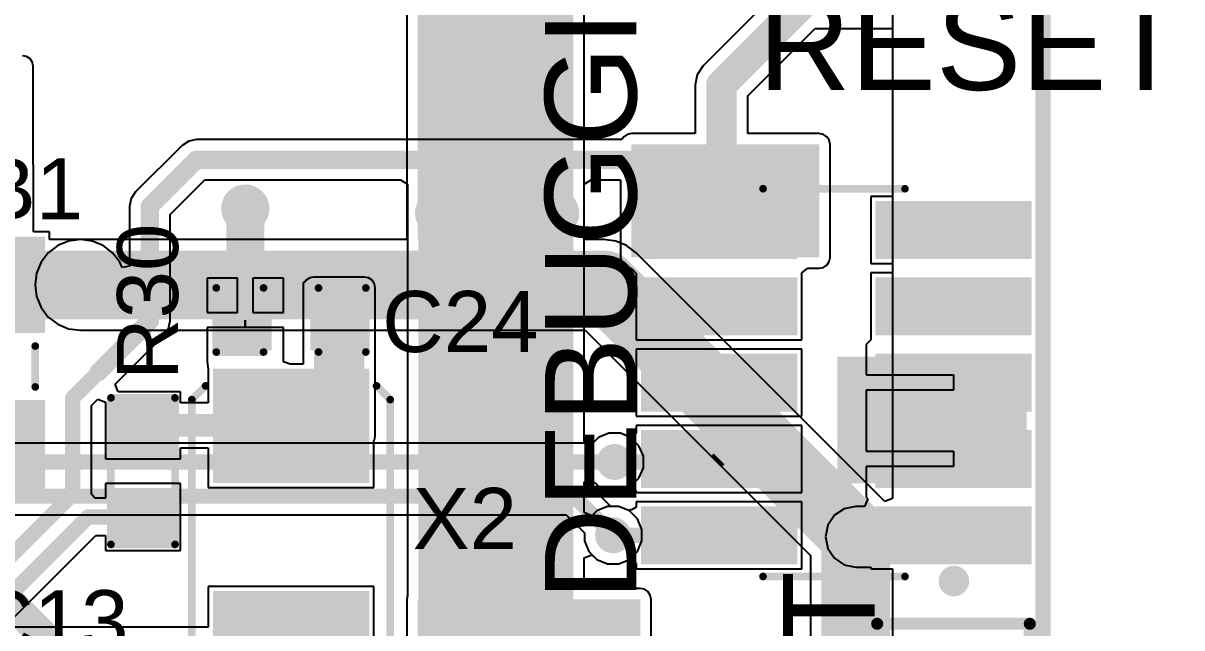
# Model space of a CAD drawing. Header units: millimetres. Extents: x -0.21 to 3.18, y -0.07 to 2.49.
# Drawn here: x 2.423 to 3.182, y 1.318 to 1.714 of the extents above; entities that cross this region are included whole.
import ezdxf

# ---------------------------------------------------------------- set-up
doc = ezdxf.new("R2010")
doc.units = ezdxf.units.MM
doc.header["$MEASUREMENT"] = 0
for name, color, linetype in [('BottomLayer', 5, 'Continuous'), ('BottomSolder', 6, 'Continuous'), ('Mechanical2', 216, 'Continuous'), ('MultiLayer', 9, 'Continuous'), ('PadHoleLayer', 156, 'Continuous'), ('TopLayer', 1, 'Continuous'), ('TopOverlay', 2, 'Continuous'), ('TopPaste', 8, 'Continuous'), ('TopSolder', 216, 'Continuous'), ('ViaHoleLayer', 16, 'Continuous')]:
    doc.layers.add(name, color=color, linetype=linetype)
doc.styles.add('Arial', font='', dxfattribs={"height": 0.2})
doc.styles.get('Arial').set_extended_font_data('Arial')

# ---------------------------------------------------------------- blocks, each defined once
blk = doc.blocks.new('SMD5032_2P_13')
at = {"layer": 'TopLayer'}
for points in [[(-0.1063, 0.04724), (-0.03937, 0.04724), (-0.03937, -0.04724), (-0.1063, -0.04724)], [(0.03937, 0.04724), (0.1063, 0.04724), (0.1063, -0.04724), (0.03937, -0.04724)]]:
    blk.add_hatch(color=1, dxfattribs=at).paths.add_polyline_path(points)
at = {"layer": 'TopPaste'}
for points in [[(-0.1063, 0.04724), (-0.03937, 0.04724), (-0.03937, -0.04724), (-0.1063, -0.04724)], [(0.03937, 0.04724), (0.1063, 0.04724), (0.1063, -0.04724), (0.03937, -0.04724)]]:
    blk.add_hatch(color=8, dxfattribs=at).paths.add_polyline_path(points)
at = {"layer": 'TopSolder'}
for points in [[(-0.1103, 0.05124), (-0.03537, 0.05124), (-0.03537, -0.05124), (-0.1103, -0.05124)], [(0.03537, 0.05124), (0.1103, 0.05124), (0.1103, -0.05124), (0.03537, -0.05124)]]:
    blk.add_hatch(color=216, dxfattribs=at).paths.add_polyline_path(points)
at = {"layer": 'TopOverlay', "const_width": 0.005}
for points in [[(-0.099, 0.056), (-0.09, 0.065)], [(0.09, 0.065), (-0.09, 0.065)], [(0.099, 0.056), (0.09, 0.065)], [(-0.09, -0.065), (-0.099, -0.056)], [(0.09, -0.065), (0.099, -0.056)], [(0.09, -0.065), (-0.09, -0.065)]]:
    blk.add_lwpolyline(points, dxfattribs=at)
at = {"layer": 'TopOverlay', "const_width": 0.0025}
for points in [[(-0.09125, 0.065, 1), (-0.08875, 0.065, 1)], [(-0.09125, 0.065, 1), (-0.08875, 0.065, 1)], [(0.08875, 0.065, 1), (0.09125, 0.065, 1)], [(0.08875, 0.065, 1), (0.09125, 0.065, 1)], [(-0.10025, 0.056, 1), (-0.09775, 0.056, 1)], [(0.09775, 0.056, 1), (0.10025, 0.056, 1)], [(-0.10025, -0.056, 1), (-0.09775, -0.056, 1)], [(0.09775, -0.056, 1), (0.10025, -0.056, 1)], [(-0.09125, -0.065, 1), (-0.08875, -0.065, 1)], [(-0.09125, -0.065, 1), (-0.08875, -0.065, 1)], [(0.08875, -0.065, 1), (0.09125, -0.065, 1)], [(0.08875, -0.065, 1), (0.09125, -0.065, 1)]]:
    blk.add_lwpolyline(points, format="xyb", close=True, dxfattribs=at)
blk = doc.blocks.new('R___0603_20')
at = {"layer": 'TopLayer'}
for points in [[(-0.015, 0.0175), (-0.015, -0.0175), (-0.045, -0.0175), (-0.045, 0.0175)], [(0.045, 0.0175), (0.045, -0.0175), (0.015, -0.0175), (0.015, 0.0175)]]:
    blk.add_hatch(color=1, dxfattribs=at).paths.add_polyline_path(points)
at = {"layer": 'TopPaste'}
for points in [[(-0.015, 0.0175), (-0.015, -0.0175), (-0.045, -0.0175), (-0.045, 0.0175)], [(0.045, 0.0175), (0.045, -0.0175), (0.015, -0.0175), (0.015, 0.0175)]]:
    blk.add_hatch(color=8, dxfattribs=at).paths.add_polyline_path(points)
at = {"layer": 'TopSolder'}
for points in [[(-0.011, 0.0215), (-0.011, -0.0215), (-0.049, -0.0215), (-0.049, 0.0215)], [(0.049, 0.0215), (0.049, -0.0215), (0.011, -0.0215), (0.011, 0.0215)]]:
    blk.add_hatch(color=216, dxfattribs=at).paths.add_polyline_path(points)
at = {"layer": 'TopOverlay', "const_width": 0.005}
for points in [[(-0.048, 0.021), (-0.048, -0.021)], [(-0.048, 0.021), (0.048, 0.021)], [(0.048, 0.021), (0.048, -0.021)], [(-0.048, -0.021), (0.048, -0.021)]]:
    blk.add_lwpolyline(points, dxfattribs=at)
at = {"layer": 'TopOverlay', "const_width": 0.0025}
for points in [[(-0.04925, 0.021, 1), (-0.04675, 0.021, 1)], [(-0.04925, 0.021, 1), (-0.04675, 0.021, 1)], [(0.04675, 0.021, 1), (0.04925, 0.021, 1)], [(0.04675, 0.021, 1), (0.04925, 0.021, 1)], [(-0.04925, -0.021, 1), (-0.04675, -0.021, 1)], [(-0.04925, -0.021, 1), (-0.04675, -0.021, 1)], [(0.04675, -0.021, 1), (0.04925, -0.021, 1)], [(0.04675, -0.021, 1), (0.04925, -0.021, 1)]]:
    blk.add_lwpolyline(points, format="xyb", close=True, dxfattribs=at)
blk = doc.blocks.new('HDR1X2__61')
at = {"layer": 'BottomLayer'}
blk.add_hatch(color=5, dxfattribs=at).paths.add_polyline_path([(-0.02953, 0.02953), (0.02953, 0.02953), (0.02953, -0.02953), (-0.02953, -0.02953)])
h = blk.add_hatch(color=5, dxfattribs=at)
edge = h.paths.add_edge_path()
edge.add_arc((0.1, 0), 0.02953, 0, 360)
at = {"layer": 'BottomSolder'}
blk.add_hatch(color=6, dxfattribs=at).paths.add_polyline_path([(-0.03353, 0.03353), (0.03353, 0.03353), (0.03353, -0.03353), (-0.03353, -0.03353)])
h = blk.add_hatch(color=6, dxfattribs=at)
edge = h.paths.add_edge_path()
edge.add_arc((0.1, 0), 0.03353, 0, 360)
at = {"layer": 'MultiLayer'}
blk.add_hatch(color=9, dxfattribs=at).paths.add_polyline_path([(-0.02953, 0.02953), (0.02953, 0.02953), (0.02953, -0.02953), (-0.02953, -0.02953)])
h = blk.add_hatch(color=9, dxfattribs=at)
edge = h.paths.add_edge_path()
edge.add_arc((0.1, 0), 0.02953, 0, 360)
at = {"layer": 'PadHoleLayer'}
h = blk.add_hatch(color=156, dxfattribs=at)
edge = h.paths.add_edge_path()
edge.add_arc((0, 0), 0.01772, 0, 360)
h = blk.add_hatch(color=156, dxfattribs=at)
edge = h.paths.add_edge_path()
edge.add_arc((0.1, 0), 0.01772, 0, 360)
at = {"layer": 'TopLayer'}
blk.add_hatch(color=1, dxfattribs=at).paths.add_polyline_path([(-0.02953, 0.02953), (0.02953, 0.02953), (0.02953, -0.02953), (-0.02953, -0.02953)])
h = blk.add_hatch(color=1, dxfattribs=at)
edge = h.paths.add_edge_path()
edge.add_arc((0.1, 0), 0.02953, 0, 360)
at = {"layer": 'TopSolder'}
blk.add_hatch(color=216, dxfattribs=at).paths.add_polyline_path([(-0.03353, 0.03353), (0.03353, 0.03353), (0.03353, -0.03353), (-0.03353, -0.03353)])
h = blk.add_hatch(color=216, dxfattribs=at)
edge = h.paths.add_edge_path()
edge.add_arc((0.1, 0), 0.03353, 0, 360)
at = {"layer": 'TopOverlay', "const_width": 0.00787}
for points in [[(-0.05, 0.05), (0.15, 0.05)], [(-0.05, 0.05), (-0.05, -0.05)], [(0.15, 0.05), (0.15, -0.05)], [(-0.05, -0.05), (0.15, -0.05)]]:
    blk.add_lwpolyline(points, dxfattribs=at)
at = {"layer": 'TopOverlay', "const_width": 0.00394}
for points in [[(-0.05197, 0.05, 1), (-0.04803, 0.05, 1)], [(-0.05197, 0.05, 1), (-0.04803, 0.05, 1)], [(0.14803, 0.05, 1), (0.15197, 0.05, 1)], [(0.14803, 0.05, 1), (0.15197, 0.05, 1)], [(-0.05197, -0.05, 1), (-0.04803, -0.05, 1)], [(-0.05197, -0.05, 1), (-0.04803, -0.05, 1)], [(0.14803, -0.05, 1), (0.15197, -0.05, 1)], [(0.14803, -0.05, 1), (0.15197, -0.05, 1)]]:
    blk.add_lwpolyline(points, format="xyb", close=True, dxfattribs=at)
blk = doc.blocks.new('20021121_00010C4LF__65')
at = {"layer": 'TopLayer'}
for points in [[(-0.11496, 0.12402), (-0.08504, 0.12402), (-0.08504, 0.02953), (-0.11496, 0.02953)], [(-0.06496, 0.12402), (-0.03504, 0.12402), (-0.03504, 0.02953), (-0.06496, 0.02953)], [(-0.01496, 0.12402), (0.01496, 0.12402), (0.01496, 0.02953), (-0.01496, 0.02953)], [(0.03504, 0.12402), (0.06496, 0.12402), (0.06496, 0.02953), (0.03504, 0.02953)], [(0.08504, 0.12402), (0.11496, 0.12402), (0.11496, 0.02953), (0.08504, 0.02953)], [(-0.11496, -0.02953), (-0.08504, -0.02953), (-0.08504, -0.12402), (-0.11496, -0.12402)], [(-0.06496, -0.02953), (-0.03504, -0.02953), (-0.03504, -0.12402), (-0.06496, -0.12402)], [(-0.01496, -0.02953), (0.01496, -0.02953), (0.01496, -0.12402), (-0.01496, -0.12402)], [(0.03504, -0.02953), (0.06496, -0.02953), (0.06496, -0.12402), (0.03504, -0.12402)], [(0.08504, -0.02953), (0.11496, -0.02953), (0.11496, -0.12402), (0.08504, -0.12402)]]:
    blk.add_hatch(color=1, dxfattribs=at).paths.add_polyline_path(points)
at = {"layer": 'TopPaste'}
for points in [[(-0.11496, 0.12402), (-0.08504, 0.12402), (-0.08504, 0.02953), (-0.11496, 0.02953)], [(-0.06496, 0.12402), (-0.03504, 0.12402), (-0.03504, 0.02953), (-0.06496, 0.02953)], [(-0.01496, 0.12402), (0.01496, 0.12402), (0.01496, 0.02953), (-0.01496, 0.02953)], [(0.03504, 0.12402), (0.06496, 0.12402), (0.06496, 0.02953), (0.03504, 0.02953)], [(0.08504, 0.12402), (0.11496, 0.12402), (0.11496, 0.02953), (0.08504, 0.02953)], [(-0.11496, -0.02953), (-0.08504, -0.02953), (-0.08504, -0.12402), (-0.11496, -0.12402)], [(-0.06496, -0.02953), (-0.03504, -0.02953), (-0.03504, -0.12402), (-0.06496, -0.12402)], [(-0.01496, -0.02953), (0.01496, -0.02953), (0.01496, -0.12402), (-0.01496, -0.12402)], [(0.03504, -0.02953), (0.06496, -0.02953), (0.06496, -0.12402), (0.03504, -0.12402)], [(0.08504, -0.02953), (0.11496, -0.02953), (0.11496, -0.12402), (0.08504, -0.12402)]]:
    blk.add_hatch(color=8, dxfattribs=at).paths.add_polyline_path(points)
at = {"layer": 'TopSolder'}
for points in [[(-0.11896, 0.12802), (-0.08104, 0.12802), (-0.08104, 0.02553), (-0.11896, 0.02553)], [(-0.06896, 0.12802), (-0.03104, 0.12802), (-0.03104, 0.02553), (-0.06896, 0.02553)], [(-0.01896, 0.12802), (0.01896, 0.12802), (0.01896, 0.02553), (-0.01896, 0.02553)], [(0.03104, 0.12802), (0.06896, 0.12802), (0.06896, 0.02553), (0.03104, 0.02553)], [(0.08104, 0.12802), (0.11896, 0.12802), (0.11896, 0.02553), (0.08104, 0.02553)], [(-0.11896, -0.02553), (-0.08104, -0.02553), (-0.08104, -0.12802), (-0.11896, -0.12802)], [(-0.06896, -0.02553), (-0.03104, -0.02553), (-0.03104, -0.12802), (-0.06896, -0.12802)], [(-0.01896, -0.02553), (0.01896, -0.02553), (0.01896, -0.12802), (-0.01896, -0.12802)], [(0.03104, -0.02553), (0.06896, -0.02553), (0.06896, -0.12802), (0.03104, -0.12802)], [(0.08104, -0.02553), (0.11896, -0.02553), (0.11896, -0.12802), (0.08104, -0.12802)]]:
    blk.add_hatch(color=216, dxfattribs=at).paths.add_polyline_path(points)
at = {"layer": 'TopOverlay', "const_width": 0.005}
for points in [[(-0.127, 0.048), (-0.127, -0.045)], [(0.127, 0.048), (0.127, -0.045)]]:
    blk.add_lwpolyline(points, dxfattribs=at)
at = {"layer": 'TopOverlay'}
for points, const_width in [([(-0.12825, 0.048, 1), (-0.12575, 0.048, 1)], 0.0025), ([(0.12575, 0.048, 1), (0.12825, 0.048, 1)], 0.0025), ([(-0.12825, -0.045, 1), (-0.12575, -0.045, 1)], 0.0025), ([(0.12575, -0.045, 1), (0.12825, -0.045, 1)], 0.0025), ([(-0.125, -0.077, 1), (-0.135, -0.077, 1)], 0.01), ([(-0.1375, -0.077, 1), (-0.1325, -0.077, 1)], 0.005), ([(-0.1275, -0.077, 1), (-0.1225, -0.077, 1)], 0.005)]:
    blk.add_lwpolyline(points, format="xyb", close=True, dxfattribs=dict(at, const_width=const_width))
blk = doc.blocks.new('IND_1206_76')
at = {"layer": 'TopLayer'}
for points in [[(-0.0811, 0.03583), (-0.02598, 0.03583), (-0.02598, -0.03583), (-0.0811, -0.03583)], [(0.02598, 0.03583), (0.0811, 0.03583), (0.0811, -0.03583), (0.02598, -0.03583)]]:
    blk.add_hatch(color=1, dxfattribs=at).paths.add_polyline_path(points)
at = {"layer": 'TopPaste'}
for points in [[(-0.0811, 0.03583), (-0.02598, 0.03583), (-0.02598, -0.03583), (-0.0811, -0.03583)], [(0.02598, 0.03583), (0.0811, 0.03583), (0.0811, -0.03583), (0.02598, -0.03583)]]:
    blk.add_hatch(color=8, dxfattribs=at).paths.add_polyline_path(points)
at = {"layer": 'TopSolder'}
for points in [[(-0.0851, 0.03983), (-0.02198, 0.03983), (-0.02198, -0.03983), (-0.0851, -0.03983)], [(0.02198, 0.03983), (0.0851, 0.03983), (0.0851, -0.03983), (0.02198, -0.03983)]]:
    blk.add_hatch(color=216, dxfattribs=at).paths.add_polyline_path(points)
at = {"layer": 'TopOverlay', "const_width": 0.005}
for points in [[(0.01339, 0.03343), (-0.01339, 0.03343)], [(0.01339, -0.03343), (-0.01339, -0.03343)]]:
    blk.add_lwpolyline(points, dxfattribs=at)
at = {"layer": 'TopOverlay', "const_width": 0.0025}
for points in [[(-0.01464, 0.03343, 1), (-0.01214, 0.03343, 1)], [(0.01214, 0.03343, 1), (0.01464, 0.03343, 1)], [(-0.01464, -0.03343, 1), (-0.01214, -0.03343, 1)], [(0.01214, -0.03343, 1), (0.01464, -0.03343, 1)]]:
    blk.add_lwpolyline(points, format="xyb", close=True, dxfattribs=at)
blk = doc.blocks.new('C___0603_109')
at = {"layer": 'TopLayer'}
for points in [[(-0.015, 0.0175), (-0.015, -0.0175), (-0.045, -0.0175), (-0.045, 0.0175)], [(0.045, 0.0175), (0.045, -0.0175), (0.015, -0.0175), (0.015, 0.0175)]]:
    blk.add_hatch(color=1, dxfattribs=at).paths.add_polyline_path(points)
at = {"layer": 'TopPaste'}
for points in [[(-0.015, 0.0175), (-0.015, -0.0175), (-0.045, -0.0175), (-0.045, 0.0175)], [(0.045, 0.0175), (0.045, -0.0175), (0.015, -0.0175), (0.015, 0.0175)]]:
    blk.add_hatch(color=8, dxfattribs=at).paths.add_polyline_path(points)
at = {"layer": 'TopSolder'}
for points in [[(-0.01264, 0.01986), (-0.01264, -0.01986), (-0.04736, -0.01986), (-0.04736, 0.01986)], [(0.04736, 0.01986), (0.04736, -0.01986), (0.01264, -0.01986), (0.01264, 0.01986)]]:
    blk.add_hatch(color=216, dxfattribs=at).paths.add_polyline_path(points)
at = {"layer": 'TopOverlay', "const_width": 0.005}
for points in [[(-0.049, 0.021), (-0.049, -0.021)], [(-0.018, 0.021), (-0.049, 0.021)], [(0.049, 0.021), (0.018, 0.021)], [(0.049, 0.021), (0.049, -0.021)], [(-0.018, -0.021), (-0.049, -0.021)], [(0.049, -0.021), (0.018, -0.021)]]:
    blk.add_lwpolyline(points, dxfattribs=at)
at = {"layer": 'TopOverlay', "const_width": 0.0025}
for points in [[(-0.05025, 0.021, 1), (-0.04775, 0.021, 1)], [(-0.05025, 0.021, 1), (-0.04775, 0.021, 1)], [(-0.01925, 0.021, 1), (-0.01675, 0.021, 1)], [(0.01675, 0.021, 1), (0.01925, 0.021, 1)], [(0.04775, 0.021, 1), (0.05025, 0.021, 1)], [(0.04775, 0.021, 1), (0.05025, 0.021, 1)], [(-0.05025, -0.021, 1), (-0.04775, -0.021, 1)], [(-0.05025, -0.021, 1), (-0.04775, -0.021, 1)], [(-0.01925, -0.021, 1), (-0.01675, -0.021, 1)], [(0.01675, -0.021, 1), (0.01925, -0.021, 1)], [(0.04775, -0.021, 1), (0.05025, -0.021, 1)], [(0.04775, -0.021, 1), (0.05025, -0.021, 1)]]:
    blk.add_lwpolyline(points, format="xyb", close=True, dxfattribs=at)

msp = doc.modelspace()

# ---------------------------------------------------------------- hatches: boundary and pattern name
at = {"layer": 'BottomLayer'}
msp.add_hatch(color=5, dxfattribs=at).paths.add_polyline_path([(2.783, 1.87), (2.681, 1.87), (2.681, 1.573), (2.783, 1.573)])
h = msp.add_hatch(color=5, dxfattribs=at)
edge = h.paths.add_edge_path()
edge.add_arc((2.568, 1.593), 0.01181, 0, 360)
h = msp.add_hatch(color=5, dxfattribs=at)
edge = h.paths.add_edge_path()
edge.add_arc((2.695, 1.59), 0.01181, 0, 360)
h = msp.add_hatch(color=5, dxfattribs=at)
edge = h.paths.add_edge_path()
edge.add_arc((2.72033, 1.59), 0.01181, 0, 360)
h = msp.add_hatch(color=5, dxfattribs=at)
edge = h.paths.add_edge_path()
edge.add_arc((2.74567, 1.59), 0.01181, 0, 360)
h = msp.add_hatch(color=5, dxfattribs=at)
edge = h.paths.add_edge_path()
edge.add_arc((2.771, 1.59), 0.01181, 0, 360)
h = msp.add_hatch(color=5, dxfattribs=at)
edge = h.paths.add_edge_path()
edge.add_arc((2.46, 1.543), 0.01181, 0, 360)
h = msp.add_hatch(color=5, dxfattribs=at)
edge = h.paths.add_edge_path()
edge.add_arc((2.973, 1.453), 0.01181, 0, 360)
h = msp.add_hatch(color=5, dxfattribs=at)
edge = h.paths.add_edge_path()
edge.add_arc((2.81, 1.427), 0.01181, 0, 360)
h = msp.add_hatch(color=5, dxfattribs=at)
edge = h.paths.add_edge_path()
edge.add_arc((2.809, 1.379), 0.01181, 0, 360)
h = msp.add_hatch(color=5, dxfattribs=at)
edge = h.paths.add_edge_path()
edge.add_arc((2.968, 1.378), 0.01181, 0, 360)
at = {"layer": 'BottomSolder'}
h = msp.add_hatch(color=6, dxfattribs=at)
edge = h.paths.add_edge_path()
edge.add_arc((2.568, 1.593), 0.01581, 0, 360)
h = msp.add_hatch(color=6, dxfattribs=at)
edge = h.paths.add_edge_path()
edge.add_arc((2.695, 1.59), 0.01581, 0, 360)
h = msp.add_hatch(color=6, dxfattribs=at)
edge = h.paths.add_edge_path()
edge.add_arc((2.72033, 1.59), 0.01581, 0, 360)
h = msp.add_hatch(color=6, dxfattribs=at)
edge = h.paths.add_edge_path()
edge.add_arc((2.74567, 1.59), 0.01581, 0, 360)
h = msp.add_hatch(color=6, dxfattribs=at)
edge = h.paths.add_edge_path()
edge.add_arc((2.771, 1.59), 0.01581, 0, 360)
h = msp.add_hatch(color=6, dxfattribs=at)
edge = h.paths.add_edge_path()
edge.add_arc((2.46, 1.543), 0.01581, 0, 360)
h = msp.add_hatch(color=6, dxfattribs=at)
edge = h.paths.add_edge_path()
edge.add_arc((2.973, 1.453), 0.01581, 0, 360)
h = msp.add_hatch(color=6, dxfattribs=at)
edge = h.paths.add_edge_path()
edge.add_arc((2.968, 1.378), 0.01581, 0, 360)
at = {"layer": 'TopLayer'}
for points in [[(2.821, 1.561), (2.944, 1.561), (2.944, 1.635), (2.821, 1.635)], [(2.68147, 1.073), (2.783, 1.073), (2.783, 1.609), (2.68147, 1.609)], [(2.613, 1.444), (2.646, 1.444), (2.646, 1.541), (2.613, 1.541)], [(2.956, 1.413), (3.08, 1.413), (3.08, 1.496), (2.956, 1.496)], [(2.681, 1.069), (2.82678, 1.069), (2.82678, 1.337), (2.681, 1.337)]]:
    msp.add_hatch(color=1, dxfattribs=at).paths.add_polyline_path(points)
h = msp.add_hatch(color=1, dxfattribs=at)
edge = h.paths.add_edge_path()
edge.add_arc((2.568, 1.593), 0.01181, 0, 360)
h = msp.add_hatch(color=1, dxfattribs=at)
edge = h.paths.add_edge_path()
edge.add_arc((2.695, 1.59), 0.01181, 0, 360)
h = msp.add_hatch(color=1, dxfattribs=at)
edge = h.paths.add_edge_path()
edge.add_arc((2.72033, 1.59), 0.01181, 0, 360)
h = msp.add_hatch(color=1, dxfattribs=at)
edge = h.paths.add_edge_path()
edge.add_arc((2.74567, 1.59), 0.01181, 0, 360)
h = msp.add_hatch(color=1, dxfattribs=at)
edge = h.paths.add_edge_path()
edge.add_arc((2.771, 1.59), 0.01181, 0, 360)
h = msp.add_hatch(color=1, dxfattribs=at)
edge = h.paths.add_edge_path()
edge.add_arc((2.46, 1.543), 0.01181, 0, 360)
h = msp.add_hatch(color=1, dxfattribs=at)
edge = h.paths.add_edge_path()
edge.add_arc((2.973, 1.453), 0.01181, 0, 360)
h = msp.add_hatch(color=1, dxfattribs=at)
edge = h.paths.add_edge_path()
edge.add_arc((2.81, 1.427), 0.01181, 0, 360)
h = msp.add_hatch(color=1, dxfattribs=at)
edge = h.paths.add_edge_path()
edge.add_arc((2.809, 1.379), 0.01181, 0, 360)
h = msp.add_hatch(color=1, dxfattribs=at)
edge = h.paths.add_edge_path()
edge.add_arc((2.968, 1.378), 0.01181, 0, 360)
at = {"layer": 'TopSolder'}
h = msp.add_hatch(color=216, dxfattribs=at)
edge = h.paths.add_edge_path()
edge.add_arc((2.568, 1.593), 0.01581, 0, 360)
h = msp.add_hatch(color=216, dxfattribs=at)
edge = h.paths.add_edge_path()
edge.add_arc((2.695, 1.59), 0.01581, 0, 360)
h = msp.add_hatch(color=216, dxfattribs=at)
edge = h.paths.add_edge_path()
edge.add_arc((2.72033, 1.59), 0.01581, 0, 360)
h = msp.add_hatch(color=216, dxfattribs=at)
edge = h.paths.add_edge_path()
edge.add_arc((2.74567, 1.59), 0.01581, 0, 360)
h = msp.add_hatch(color=216, dxfattribs=at)
edge = h.paths.add_edge_path()
edge.add_arc((2.771, 1.59), 0.01581, 0, 360)
h = msp.add_hatch(color=216, dxfattribs=at)
edge = h.paths.add_edge_path()
edge.add_arc((2.46, 1.543), 0.01581, 0, 360)
h = msp.add_hatch(color=216, dxfattribs=at)
edge = h.paths.add_edge_path()
edge.add_arc((2.973, 1.453), 0.01581, 0, 360)
h = msp.add_hatch(color=216, dxfattribs=at)
edge = h.paths.add_edge_path()
edge.add_arc((2.968, 1.378), 0.01581, 0, 360)
at = {"layer": 'ViaHoleLayer'}
h = msp.add_hatch(color=16, dxfattribs=at)
edge = h.paths.add_edge_path()
edge.add_arc((2.568, 1.593), 0.00591, 0, 360)
h = msp.add_hatch(color=16, dxfattribs=at)
edge = h.paths.add_edge_path()
edge.add_arc((2.695, 1.59), 0.00591, 0, 360)
h = msp.add_hatch(color=16, dxfattribs=at)
edge = h.paths.add_edge_path()
edge.add_arc((2.72033, 1.59), 0.00591, 0, 360)
h = msp.add_hatch(color=16, dxfattribs=at)
edge = h.paths.add_edge_path()
edge.add_arc((2.74567, 1.59), 0.00591, 0, 360)
h = msp.add_hatch(color=16, dxfattribs=at)
edge = h.paths.add_edge_path()
edge.add_arc((2.771, 1.59), 0.00591, 0, 360)
h = msp.add_hatch(color=16, dxfattribs=at)
edge = h.paths.add_edge_path()
edge.add_arc((2.46, 1.543), 0.00591, 0, 360)
h = msp.add_hatch(color=16, dxfattribs=at)
edge = h.paths.add_edge_path()
edge.add_arc((2.973, 1.453), 0.00591, 0, 360)
h = msp.add_hatch(color=16, dxfattribs=at)
edge = h.paths.add_edge_path()
edge.add_arc((2.81, 1.427), 0.00591, 0, 360)
h = msp.add_hatch(color=16, dxfattribs=at)
edge = h.paths.add_edge_path()
edge.add_arc((2.809, 1.379), 0.00591, 0, 360)
h = msp.add_hatch(color=16, dxfattribs=at)
edge = h.paths.add_edge_path()
edge.add_arc((2.968, 1.378), 0.00591, 0, 360)

# ---------------------------------------------------------------- linework, layer by layer
at = {"layer": 'BottomLayer'}
for p, q in [((2.992, 2.18533), (2.992, 1.40315)), ((2.67386, 1.87), (2.67386, 1.573)), ((2.79014, 1.573), (2.79014, 1.87)), ((2.4523, 1.57174), (2.44512, 1.56877)), ((2.46, 1.57275), (2.4523, 1.57174)), ((2.67366, 1.57275), (2.46, 1.57275)), ((2.67386, 1.573), (2.67366, 1.57275)), ((2.79034, 1.57275), (2.79014, 1.573)), ((2.803, 1.57275), (2.79034, 1.57275)), ((2.8107, 1.57174), (2.803, 1.57275)), ((2.81788, 1.56877), (2.8107, 1.57174)), ((2.43896, 1.56404), (2.43423, 1.55788)), ((2.44512, 1.56877), (2.43896, 1.56404)), ((2.82404, 1.56404), (2.81788, 1.56877)), ((2.987, 1.40108), (2.82404, 1.56404)), ((2.43423, 1.55788), (2.43126, 1.5507)), ((2.43126, 1.5507), (2.43025, 1.543)), ((2.43025, 1.543), (2.43126, 1.5353)), ((2.43126, 1.5353), (2.43423, 1.52812)), ((2.43423, 1.52812), (2.43896, 1.52196)), ((2.43896, 1.52196), (2.44512, 1.51723)), ((2.44512, 1.51723), (2.4523, 1.51426)), ((2.4523, 1.51426), (2.46, 1.51325)), ((2.46, 1.51325), (2.79068, 1.51325)), ((2.79068, 1.51325), (2.93825, 1.36568)), ((2.79934, 1.44295), (2.79563, 1.43924)), ((2.80626, 1.44581), (2.79934, 1.44295)), ((2.81374, 1.44581), (2.80626, 1.44581)), ((2.82066, 1.44295), (2.81374, 1.44581)), ((2.82595, 1.43766), (2.82066, 1.44295)), ((2.79563, 1.43924), (2.00291, 1.43924)), ((2.82881, 1.43074), (2.82595, 1.43766)), ((2.82881, 1.42326), (2.82881, 1.43074)), ((2.82595, 1.41634), (2.82881, 1.42326)), ((2.82066, 1.41105), (2.82595, 1.41634)), ((2.79989, 1.40542), (2.80272, 1.40965)), ((2.80749, 1.39781), (2.79989, 1.40542)), ((2.80272, 1.40965), (2.80626, 1.40819)), ((2.80626, 1.40819), (2.81374, 1.40819)), ((2.81374, 1.40819), (2.82066, 1.41105)), ((2.81274, 1.39781), (2.80749, 1.39781)), ((2.81966, 1.39495), (2.81274, 1.39781)), ((2.992, 1.40315), (2.987, 1.40108)), ((1.96579, 1.39237), (2.77833, 1.39237)), ((2.77833, 1.39237), (2.79019, 1.38051)), ((2.82495, 1.38966), (2.81966, 1.39495)), ((2.82781, 1.38274), (2.82495, 1.38966)), ((2.82781, 1.37526), (2.82781, 1.38274)), ((2.79019, 1.38051), (2.79019, 1.37526)), ((2.79019, 1.37526), (2.79305, 1.36834)), ((2.82495, 1.36834), (2.82781, 1.37526)), ((2.79305, 1.36834), (2.79834, 1.36305)), ((2.81966, 1.36305), (2.82495, 1.36834)), ((2.79834, 1.36305), (2.80526, 1.36019)), ((2.80526, 1.36019), (2.81274, 1.36019)), ((2.81274, 1.36019), (2.81966, 1.36305)), ((2.93825, 1.36568), (2.93825, 1.21792))]:
    msp.add_line(p, q, dxfattribs=at)
for points, const_width in [([(2.46, 1.543), (2.803, 1.543)], 0.045), ([(2.803, 1.543), (2.968, 1.378)], 0.045), ([(1.929, 1.427), (2.81, 1.427)], 0.01), ([(1.95142, 1.40461), (2.78339, 1.40461)], 0.01), ([(2.78339, 1.40461), (2.809, 1.379)], 0.01), ([(2.968, 1.187), (2.968, 1.378)], 0.045), ([(2.37469, 1.37431), (2.441, 1.308)], 0.02)]:
    msp.add_lwpolyline(points, dxfattribs=dict(at, const_width=const_width))
for points, const_width in [([(2.44875, 1.543, 1), (2.47125, 1.543, 1)], 0.0225), ([(2.79175, 1.543, 1), (2.81425, 1.543, 1)], 0.0225), ([(2.79175, 1.543, 1), (2.81425, 1.543, 1)], 0.0225), ([(2.8075, 1.427, 1), (2.8125, 1.427, 1)], 0.005), ([(2.78089, 1.40461, 1), (2.78589, 1.40461, 1)], 0.005), ([(2.78089, 1.40461, 1), (2.78589, 1.40461, 1)], 0.005), ([(2.95675, 1.378, 1), (2.97925, 1.378, 1)], 0.0225), ([(2.95675, 1.378, 1), (2.97925, 1.378, 1)], 0.0225), ([(2.8065, 1.379, 1), (2.8115, 1.379, 1)], 0.005)]:
    msp.add_lwpolyline(points, format="xyb", close=True, dxfattribs=dict(at, const_width=const_width))
at = {"layer": 'Mechanical2', "const_width": 0.01}
msp.add_lwpolyline([(3.09061, -0.06), (3.09061, 2.288)], dxfattribs=at)
at = {"layer": 'TopLayer'}
for p, q in [((2.91788, 1.73639), (2.86774, 1.68626)), ((2.89733, 1.66682), (2.94139, 1.71087)), ((2.94139, 1.71087), (2.992, 1.71087)), ((2.992, 1.71087), (2.992, 1.60096)), ((2.42473, 1.69259), (2.422, 1.69314)), ((2.42705, 1.69105), (2.42473, 1.69259)), ((2.42859, 1.68873), (2.42705, 1.69105)), ((2.42914, 1.686), (2.42859, 1.68873)), ((2.42914, 1.623), (2.42914, 1.686)), ((2.86774, 1.68626), (2.86399, 1.68063)), ((2.86399, 1.68063), (2.86267, 1.674)), ((2.86267, 1.674), (2.86267, 1.64214)), ((2.89733, 1.64214), (2.89733, 1.66682)), ((2.81595, 1.64005), (2.81476, 1.63825)), ((2.81827, 1.64159), (2.81595, 1.64005)), ((2.821, 1.64214), (2.81827, 1.64159)), ((2.86267, 1.64214), (2.821, 1.64214)), ((2.944, 1.64214), (2.89733, 1.64214)), ((2.94673, 1.64159), (2.944, 1.64214)), ((2.94905, 1.64005), (2.94673, 1.64159)), ((2.95059, 1.63773), (2.94905, 1.64005)), ((2.52663, 1.63437), (2.49613, 1.60387)), ((2.53093, 1.63725), (2.52663, 1.63437)), ((2.536, 1.63825), (2.53093, 1.63725)), ((2.81476, 1.63825), (2.536, 1.63825)), ((2.95114, 1.635), (2.95059, 1.63773)), ((2.95114, 1.561), (2.95114, 1.635)), ((2.42906, 1.62262), (2.42914, 1.623)), ((2.42928, 1.621), (2.42906, 1.62262)), ((2.42928, 1.57765), (2.42928, 1.621)), ((2.51875, 1.58901), (2.54149, 1.61175)), ((2.54149, 1.61175), (2.66978, 1.61175)), ((2.66978, 1.61175), (2.67433, 1.609)), ((2.79014, 1.609), (2.79469, 1.61175)), ((2.79469, 1.61175), (2.81386, 1.61175)), ((2.81386, 1.61175), (2.81386, 1.561)), ((2.49613, 1.60387), (2.49325, 1.59957)), ((2.67433, 1.609), (2.67433, 1.33937)), ((2.79014, 1.44027), (2.79014, 1.609)), ((2.49325, 1.59957), (2.49225, 1.5945)), ((2.49225, 1.5945), (2.49225, 1.55531)), ((2.992, 1.60096), (2.97776, 1.60096)), ((2.97776, 1.60096), (2.97776, 1.55704)), ((2.51875, 1.5195), (2.51875, 1.58901)), ((2.43983, 1.57765), (2.42928, 1.57765)), ((2.43983, 1.57275), (2.43983, 1.57765)), ((2.46, 1.57275), (2.43983, 1.57275)), ((2.4677, 1.57174), (2.46, 1.57275)), ((2.47488, 1.56877), (2.4677, 1.57174)), ((2.48104, 1.56404), (2.47488, 1.56877)), ((2.48577, 1.55788), (2.48104, 1.56404)), ((2.48725, 1.55431), (2.48577, 1.55788)), ((2.81386, 1.561), (2.81441, 1.55827)), ((2.81441, 1.55827), (2.81595, 1.55595)), ((2.94905, 1.55595), (2.95059, 1.55827)), ((2.95059, 1.55827), (2.95114, 1.561)), ((2.97776, 1.55704), (2.992, 1.55704)), ((2.992, 1.55704), (2.992, 1.55096)), ((2.49225, 1.55531), (2.48725, 1.55431)), ((2.81595, 1.55595), (2.81827, 1.55441)), ((2.81827, 1.55441), (2.82046, 1.55397)), ((2.82046, 1.55397), (2.82213, 1.55263)), ((2.82213, 1.55263), (2.82421, 1.55036)), ((2.82421, 1.55036), (2.82421, 1.54886)), ((2.82421, 1.54886), (2.82421, 1.50704)), ((2.9327, 1.55096), (2.9365, 1.55386)), ((2.9327, 1.54886), (2.9327, 1.55096)), ((2.9327, 1.50704), (2.9327, 1.54886)), ((2.9365, 1.55386), (2.944, 1.55386)), ((2.944, 1.55386), (2.94673, 1.55441)), ((2.94673, 1.55441), (2.94905, 1.55595)), ((2.992, 1.55096), (2.97776, 1.55096)), ((2.97776, 1.55096), (2.97776, 1.50704)), ((2.563, 1.5475), (2.543, 1.5475)), ((2.543, 1.5475), (2.543, 1.525)), ((2.563, 1.525), (2.563, 1.5475)), ((2.593, 1.5475), (2.573, 1.5475)), ((2.573, 1.5475), (2.573, 1.525)), ((2.593, 1.525), (2.593, 1.5475)), ((2.606, 1.54169), (2.60586, 1.541)), ((2.60586, 1.541), (2.60586, 1.49113)), ((2.60692, 1.5445), (2.606, 1.5445)), ((2.606, 1.5445), (2.606, 1.54169)), ((2.60795, 1.54605), (2.60692, 1.5445)), ((2.61027, 1.54759), (2.60795, 1.54605)), ((2.613, 1.54814), (2.61027, 1.54759)), ((2.646, 1.54814), (2.613, 1.54814)), ((2.64873, 1.54759), (2.646, 1.54814)), ((2.65105, 1.54605), (2.64873, 1.54759)), ((2.65259, 1.54373), (2.65105, 1.54605)), ((2.65314, 1.541), (2.65259, 1.54373)), ((2.65314, 1.444), (2.65314, 1.541)), ((2.51775, 1.51443), (2.51875, 1.5195)), ((2.543, 1.525), (2.563, 1.525)), ((2.568, 1.515), (2.568, 1.52)), ((2.568, 1.52), (2.568, 1.52)), ((2.568, 1.52), (2.568, 1.515)), ((2.573, 1.525), (2.593, 1.525)), ((2.51487, 1.51013), (2.51775, 1.51443)), ((2.568, 1.515), (2.543, 1.515)), ((2.543, 1.515), (2.543, 1.49582)), ((2.593, 1.515), (2.568, 1.515)), ((2.593, 1.49613), (2.593, 1.515)), ((2.48274, 1.478), (2.51487, 1.51013)), ((2.82421, 1.50704), (2.9327, 1.50704)), ((2.97776, 1.50704), (2.97476, 1.50396)), ((2.97476, 1.50396), (2.97476, 1.50396)), ((2.97476, 1.50396), (2.97476, 1.484)), ((2.543, 1.49582), (2.543, 1.4925)), ((2.593, 1.4925), (2.593, 1.49613)), ((2.9327, 1.50096), (2.82421, 1.50096)), ((2.82421, 1.50096), (2.82421, 1.45704)), ((2.9327, 1.45704), (2.9327, 1.50096)), ((2.543, 1.4925), (2.54376, 1.48781)), ((2.59743, 1.49113), (2.593, 1.4925)), ((2.60586, 1.49113), (2.59743, 1.49113)), ((2.54376, 1.48781), (2.54376, 1.46578)), ((2.97476, 1.484), (3.032, 1.484)), ((3.032, 1.484), (3.032, 1.474)), ((2.48469, 1.473), (2.48274, 1.478)), ((2.5255, 1.473), (2.48469, 1.473)), ((2.5255, 1.46578), (2.5255, 1.473)), ((3.032, 1.474), (2.97476, 1.474)), ((2.97476, 1.474), (2.97476, 1.45404)), ((2.46724, 1.46393), (2.4715, 1.4682)), ((2.4715, 1.4682), (2.4765, 1.46613)), ((2.4765, 1.46613), (2.4765, 1.429)), ((2.54376, 1.46578), (2.5255, 1.46578)), ((2.46724, 1.406), (2.46724, 1.46393)), ((2.82421, 1.45704), (2.9327, 1.45704)), ((2.9327, 1.45096), (2.82421, 1.45096)), ((2.82421, 1.45096), (2.82421, 1.44592)), ((2.9327, 1.40704), (2.9327, 1.45096)), ((2.97476, 1.45404), (2.97476, 1.45404)), ((2.97476, 1.45404), (2.97476, 1.45396)), ((2.97476, 1.45396), (2.97476, 1.45396)), ((2.97476, 1.45396), (2.97476, 1.434)), ((2.65259, 1.44127), (2.65314, 1.444)), ((2.79934, 1.44295), (2.79514, 1.43874)), ((2.80626, 1.44581), (2.79934, 1.44295)), ((2.81374, 1.44581), (2.80626, 1.44581)), ((2.81921, 1.44354), (2.81374, 1.44581)), ((2.82421, 1.44592), (2.81921, 1.44354)), ((2.5255, 1.429), (2.5255, 1.43622)), ((2.5255, 1.43622), (2.54376, 1.43622)), ((2.54376, 1.43622), (2.54376, 1.4102)), ((2.65224, 1.44075), (2.65259, 1.44127)), ((2.65224, 1.4102), (2.65224, 1.44075)), ((2.79514, 1.43874), (2.79014, 1.44027)), ((2.4765, 1.429), (2.5255, 1.429)), ((2.97476, 1.434), (3.032, 1.434)), ((3.032, 1.434), (3.032, 1.424)), ((3.032, 1.424), (2.97476, 1.424)), ((2.97476, 1.424), (2.97476, 1.40404)), ((2.5255, 1.413), (2.4765, 1.413)), ((2.4765, 1.413), (2.4765, 1.40324)), ((2.5255, 1.369), (2.5255, 1.413)), ((2.79014, 1.41373), (2.79514, 1.41526)), ((2.79014, 1.39381), (2.79014, 1.41373)), ((2.79514, 1.41526), (2.79934, 1.41105)), ((2.4695, 1.40324), (2.46724, 1.406)), ((2.54376, 1.4102), (2.65224, 1.4102)), ((2.79934, 1.41105), (2.80626, 1.40819)), ((2.80626, 1.40819), (2.81374, 1.40819)), ((2.81374, 1.40819), (2.81921, 1.41046)), ((2.81921, 1.41046), (2.82421, 1.40808)), ((2.82421, 1.40808), (2.82421, 1.40704)), ((2.82421, 1.40704), (2.9327, 1.40704)), ((2.4765, 1.40324), (2.4695, 1.40324)), ((2.80526, 1.39781), (2.79834, 1.39495)), ((2.81274, 1.39781), (2.80526, 1.39781)), ((2.81921, 1.39513), (2.81274, 1.39781)), ((2.82421, 1.39746), (2.82143, 1.39592)), ((2.9327, 1.40096), (2.82421, 1.40096)), ((2.82421, 1.40096), (2.82421, 1.39746)), ((2.9327, 1.35704), (2.9327, 1.40096)), ((2.968, 1.39788), (2.96039, 1.39637)), ((2.97377, 1.39788), (2.968, 1.39788)), ((2.97588, 1.40288), (2.97377, 1.39788)), ((2.97476, 1.40404), (2.97476, 1.40404)), ((2.97476, 1.40404), (2.97588, 1.40288)), ((2.79514, 1.39174), (2.79014, 1.39381)), ((2.79834, 1.39495), (2.79514, 1.39174)), ((2.82143, 1.39592), (2.81921, 1.39513)), ((2.95394, 1.39206), (2.94963, 1.38561)), ((2.96039, 1.39637), (2.95394, 1.39206)), ((2.94963, 1.38561), (2.94812, 1.378)), ((2.41463, 1.32333), (2.47007, 1.37876)), ((2.47007, 1.37876), (2.4765, 1.37876)), ((2.4765, 1.37876), (2.4765, 1.369)), ((2.94812, 1.378), (2.94963, 1.37039)), ((2.4765, 1.369), (2.5255, 1.369)), ((2.94963, 1.37039), (2.95394, 1.36394)), ((2.79014, 1.36419), (2.79514, 1.36626)), ((2.79014, 1.34414), (2.79014, 1.36419)), ((2.79514, 1.36626), (2.79834, 1.36305)), ((2.79834, 1.36305), (2.80526, 1.36019)), ((2.80526, 1.36019), (2.81274, 1.36019)), ((2.81274, 1.36019), (2.81921, 1.36287)), ((2.81921, 1.36287), (2.82143, 1.36208)), ((2.82143, 1.36208), (2.82421, 1.36054)), ((2.82421, 1.36054), (2.82421, 1.35704)), ((2.95394, 1.36394), (2.96039, 1.35963)), ((2.96039, 1.35963), (2.968, 1.35812)), ((2.82421, 1.35704), (2.9327, 1.35704)), ((2.968, 1.35812), (2.97776, 1.35812)), ((2.97776, 1.35812), (2.97776, 1.35704)), ((2.97776, 1.35704), (2.992, 1.35704)), ((2.992, 1.35704), (2.992, 1.28324)), ((2.65224, 1.34546), (2.54376, 1.34546)), ((2.54376, 1.34546), (2.54376, 1.31871)), ((2.65224, 1.26454), (2.65224, 1.34546)), ((2.82678, 1.34414), (2.79014, 1.34414)), ((2.82951, 1.34359), (2.82678, 1.34414)), ((2.67433, 1.33937), (2.67386, 1.337)), ((2.67386, 1.337), (2.67386, 1.069)), ((2.83183, 1.34205), (2.82951, 1.34359)), ((2.83337, 1.33973), (2.83183, 1.34205)), ((2.83392, 1.337), (2.83337, 1.33973)), ((2.83392, 1.069), (2.83392, 1.337)), ((2.54376, 1.31871), (2.41654, 1.31871))]:
    msp.add_line(p, q, dxfattribs=at)
for points, const_width in [([(2.88, 1.674), (2.95, 1.744)], 0.02), ([(2.88, 1.614), (2.88, 1.674)], 0.02), ([(2.5055, 1.5945), (2.536, 1.625)], 0.012), ([(2.536, 1.625), (2.831, 1.625)], 0.012), ([(2.568, 1.52), (2.568, 1.593)], 0.025), ([(2.5055, 1.5195), (2.5055, 1.5945)], 0.012), ([(2.87846, 1.579), (2.88026, 1.5808)], 0.02), ([(2.39709, 1.543), (2.46, 1.543)], 0.045), ([(2.628, 1.47813), (2.628, 1.52)], 0.015), ([(2.472, 1.486), (2.5055, 1.5195)], 0.012), ([(2.455, 1.469), (2.472, 1.486)], 0.01), ([(2.60054, 1.45067), (2.628, 1.47813)], 0.012), ([(2.455, 1.406), (2.455, 1.469)], 0.01), ([(2.501, 1.451), (2.598, 1.451)], 0.015), ([(2.973, 1.453), (2.974, 1.453)], 0.02), ([(2.598, 1.45067), (2.60054, 1.45067)], 0.012), ([(2.81, 1.427), (2.87646, 1.427)], 0.01), ([(2.87646, 1.427), (2.87846, 1.429)], 0.01), ([(2.39484, 1.34584), (2.455, 1.406)], 0.01), ([(2.40016, 1.32616), (2.465, 1.391)], 0.01), ([(2.465, 1.391), (2.501, 1.391)], 0.01), ([(2.968, 1.378), (3.031, 1.378)], 0.025), ([(3.031, 1.378), (3.032, 1.379)], 0.025), ([(2.809, 1.379), (2.87846, 1.379)], 0.01)]:
    msp.add_lwpolyline(points, dxfattribs=dict(at, const_width=const_width))
for points, const_width in [([(2.875, 1.674, 1), (2.885, 1.674, 1)], 0.01), ([(2.875, 1.674, 1), (2.885, 1.674, 1)], 0.01), ([(2.533, 1.625, 1), (2.539, 1.625, 1)], 0.006), ([(2.533, 1.625, 1), (2.539, 1.625, 1)], 0.006), ([(2.828, 1.625, 1), (2.834, 1.625, 1)], 0.006), ([(2.875, 1.614, 1), (2.885, 1.614, 1)], 0.01), ([(2.56175, 1.593, 1), (2.57425, 1.593, 1)], 0.0125), ([(2.5025, 1.5945, 1), (2.5085, 1.5945, 1)], 0.006), ([(2.5025, 1.5945, 1), (2.5085, 1.5945, 1)], 0.006), ([(2.87346, 1.579, 1), (2.88346, 1.579, 1)], 0.01), ([(2.87526, 1.5808, 1), (2.88526, 1.5808, 1)], 0.01), ([(2.44875, 1.543, 1), (2.47125, 1.543, 1)], 0.0225), ([(2.56175, 1.52, 1), (2.57425, 1.52, 1)], 0.0125), ([(2.62425, 1.52, 1), (2.63175, 1.52, 1)], 0.0075), ([(2.5025, 1.5195, 1), (2.5085, 1.5195, 1)], 0.006), ([(2.5025, 1.5195, 1), (2.5085, 1.5195, 1)], 0.006), ([(2.469, 1.486, 1), (2.475, 1.486, 1)], 0.006), ([(2.4695, 1.486, 1), (2.4745, 1.486, 1)], 0.005), ([(2.62425, 1.47813, 1), (2.63175, 1.47813, 1)], 0.0075), ([(2.625, 1.47813, 1), (2.631, 1.47813, 1)], 0.006), ([(2.4525, 1.469, 1), (2.4575, 1.469, 1)], 0.005), ([(2.4525, 1.469, 1), (2.4575, 1.469, 1)], 0.005), ([(2.49725, 1.451, 1), (2.50475, 1.451, 1)], 0.0075), ([(2.59425, 1.451, 1), (2.60175, 1.451, 1)], 0.0075), ([(2.968, 1.453, 1), (2.978, 1.453, 1)], 0.01), ([(2.969, 1.453, 1), (2.979, 1.453, 1)], 0.01), ([(2.595, 1.45067, 1), (2.601, 1.45067, 1)], 0.006), ([(2.59754, 1.45067, 1), (2.60354, 1.45067, 1)], 0.006), ([(2.59754, 1.45067, 1), (2.60354, 1.45067, 1)], 0.006), ([(2.8075, 1.427, 1), (2.8125, 1.427, 1)], 0.005), ([(2.87396, 1.427, 1), (2.87896, 1.427, 1)], 0.005), ([(2.87396, 1.427, 1), (2.87896, 1.427, 1)], 0.005), ([(2.87596, 1.429, 1), (2.88096, 1.429, 1)], 0.005), ([(2.4525, 1.406, 1), (2.4575, 1.406, 1)], 0.005), ([(2.4525, 1.406, 1), (2.4575, 1.406, 1)], 0.005), ([(2.4625, 1.391, 1), (2.4675, 1.391, 1)], 0.005), ([(2.4625, 1.391, 1), (2.4675, 1.391, 1)], 0.005), ([(2.4985, 1.391, 1), (2.5035, 1.391, 1)], 0.005), ([(2.96175, 1.378, 1), (2.97425, 1.378, 1)], 0.0125), ([(3.02475, 1.378, 1), (3.03725, 1.378, 1)], 0.0125), ([(3.02475, 1.378, 1), (3.03725, 1.378, 1)], 0.0125), ([(3.02575, 1.379, 1), (3.03825, 1.379, 1)], 0.0125), ([(2.8065, 1.379, 1), (2.8115, 1.379, 1)], 0.005), ([(2.87596, 1.379, 1), (2.88096, 1.379, 1)], 0.005)]:
    msp.add_lwpolyline(points, format="xyb", close=True, dxfattribs=dict(at, const_width=const_width))

# ---------------------------------------------------------------- block references
for name, p, rotation in [('20021121_00010C4LF__65', (2.95523, 1.479), 90), ('IND_1206_76', (2.397, 1.48954), 270), ('C___0603_109', (2.598, 1.52), 180), ('SMD5032_2P_13', (2.598, 1.37783), 270), ('R___0603_20', (2.501, 1.421), 90), ('HDR1X2__61', (3.032, 1.171), 90)]:
    msp.add_blockref(name, p, dxfattribs=dict(rotation=rotation))

# ---------------------------------------------------------------- texts
at = {"layer": 'TopOverlay', "style": 'Arial'}
for s, height, rotation, p in [('DEBUGGING', 0.06, 90, (2.8243, 1.33622)), ('RESET', 0.06, 360, (2.9041, 1.6707)), ('R30', 0.04, 90, (2.52399, 1.48068)), ('BOOT', 0.06, 90, (2.9803, 1.118))]:
    msp.add_text(s, height=height, rotation=rotation, dxfattribs=at).set_placement(p)
for s, p in [('FB1', (2.35935, 1.58601)), ('C24', (2.65768, 1.49901)), ('X2', (2.67768, 1.37001)), ('C13', (2.38902, 1.30301))]:
    msp.add_text(s, height=0.04, dxfattribs=at).set_placement(p)

doc.saveas('drawing.dxf')
